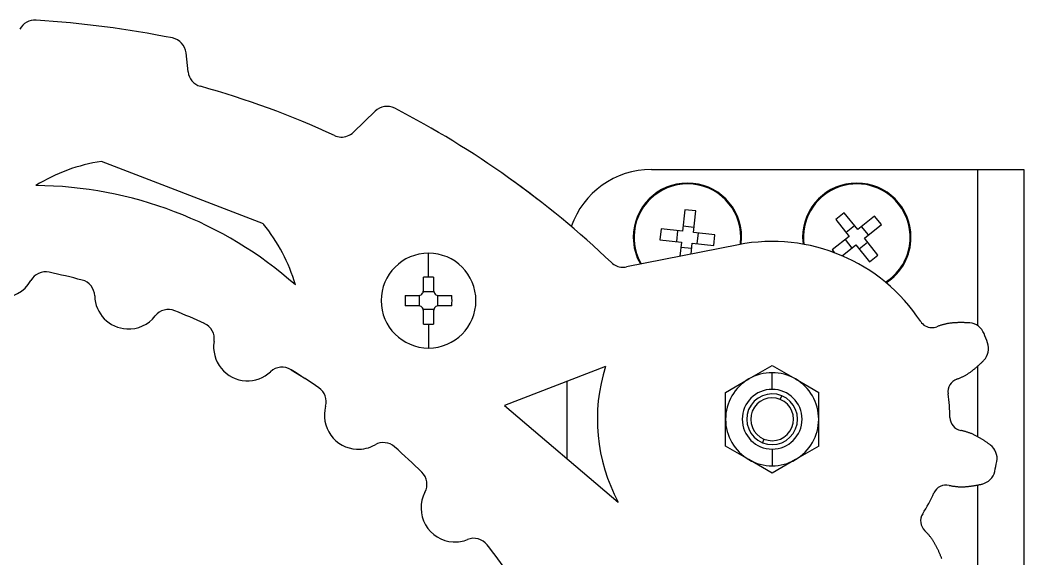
# Model space of a CAD drawing. Header units: millimetres. Extents: x 0 to 841, y 0 to 594.
# Drawn here: x 474.8 to 534.1, y 457.3 to 489.1 of the extents above; entities that cross this region are included whole.
import ezdxf

# ---------------------------------------------------------------- set-up
doc = ezdxf.new("R2010")
doc.units = ezdxf.units.MM

msp = doc.modelspace()

# ---------------------------------------------------------------- linework, layer by layer
at = {"color": 7, "linetype": 'Continuous', "lineweight": 25}
for p, q in [((484.746, 486.084), (484.624, 487.208)), ((495.79, 483.762), (494.506, 482.514)), ((489.195, 477.095), (479.641, 480.794)), ((512.105, 480.313), (531.369, 480.313)), ((531.369, 480.313), (534.105, 480.313)), ((534.105, 480.313), (534.105, 423.313)), ((505.473, 478.489), (505.426, 478.526)), ((514.09, 477.938), (513.953, 476.665)), ((514.726, 477.869), (514.09, 477.938)), ((514.589, 476.597), (514.726, 477.869)), ((523.491, 477.764), (522.99, 477.365)), ((522.99, 477.365), (523.787, 476.364)), ((524.288, 476.762), (523.491, 477.764)), ((525.29, 477.559), (524.288, 476.762)), ((525.688, 477.059), (525.29, 477.559)), ((512.68, 476.802), (512.612, 476.165)), ((513.953, 476.665), (512.68, 476.802)), ((513.656, 476.697), (513.588, 476.06)), ((514.621, 476.893), (513.985, 476.962)), ((524.102, 476.996), (523.602, 476.597)), ((524.92, 476.447), (524.522, 476.948)), ((524.687, 476.261), (525.688, 477.059)), ((512.612, 476.165), (513.885, 476.029)), ((513.885, 476.029), (513.795, 475.189)), ((515.862, 476.46), (514.589, 476.597)), ((514.818, 475.928), (514.886, 476.565)), ((515.794, 475.824), (515.862, 476.46)), ((517.411, 475.903), (517.437, 476.313)), ((521.037, 476.313), (521.063, 475.903)), ((523.787, 476.364), (522.786, 475.567)), ((523.554, 476.178), (523.952, 475.677)), ((524.372, 475.629), (524.873, 476.028)), ((525.484, 475.26), (524.687, 476.261)), ((517.242, 475.871), (510.628, 474.563)), ((513.853, 475.732), (514.489, 475.663)), ((514.452, 475.319), (514.521, 475.96)), ((514.521, 475.96), (515.794, 475.824)), ((517.359, 475.893), (517.369, 475.976)), ((522.786, 475.567), (522.923, 475.394)), ((523.371, 475.214), (524.186, 475.863)), ((524.186, 475.863), (524.983, 474.861)), ((498.947, 473.956), (498.947, 475.369)), ((524.983, 474.861), (525.484, 475.26)), ((498.647, 473.169), (498.647, 473.951)), ((499.247, 473.951), (499.247, 473.169)), ((498.639, 473.099), (499.255, 473.099)), ((497.565, 472.869), (498.347, 472.869)), ((498.417, 472.261), (498.417, 472.878)), ((499.477, 472.878), (499.477, 472.261)), ((499.547, 472.869), (500.329, 472.869)), ((498.347, 472.269), (497.565, 472.269)), ((499.255, 472.039), (498.639, 472.039)), ((498.647, 471.187), (498.647, 471.969)), ((499.247, 471.969), (499.247, 471.187)), ((500.329, 472.269), (499.547, 472.269)), ((498.947, 471.183), (498.947, 469.769)), ((529.01, 471.044), (528.972, 471.029)), ((529.048, 471.059), (529.01, 471.044)), ((529.087, 471.073), (529.048, 471.059)), ((529.125, 471.086), (529.087, 471.073)), ((529.164, 471.099), (529.125, 471.086)), ((529.203, 471.112), (529.164, 471.099)), ((529.242, 471.124), (529.203, 471.112)), ((529.281, 471.136), (529.242, 471.124)), ((529.321, 471.147), (529.281, 471.136)), ((529.36, 471.158), (529.321, 471.147)), ((529.4, 471.168), (529.36, 471.158)), ((529.439, 471.178), (529.4, 471.168)), ((529.479, 471.187), (529.439, 471.178)), ((529.519, 471.195), (529.479, 471.187)), ((529.559, 471.203), (529.519, 471.195)), ((529.599, 471.211), (529.559, 471.203)), ((529.64, 471.218), (529.599, 471.211)), ((529.68, 471.224), (529.64, 471.218)), ((529.721, 471.23), (529.68, 471.224)), ((529.761, 471.235), (529.721, 471.23)), ((529.802, 471.24), (529.761, 471.235)), ((529.842, 471.245), (529.802, 471.24)), ((529.883, 471.249), (529.842, 471.245)), ((529.924, 471.253), (529.883, 471.249)), ((529.964, 471.256), (529.924, 471.253)), ((530.005, 471.259), (529.964, 471.256)), ((530.046, 471.262), (530.005, 471.259)), ((530.087, 471.264), (530.046, 471.262)), ((530.128, 471.266), (530.087, 471.264)), ((530.169, 471.267), (530.128, 471.266)), ((530.21, 471.269), (530.169, 471.267)), ((530.25, 471.27), (530.21, 471.269)), ((530.291, 471.271), (530.25, 471.27)), ((530.332, 471.271), (530.291, 471.271)), ((530.373, 471.271), (530.332, 471.271)), ((530.414, 471.271), (530.373, 471.271)), ((530.455, 471.271), (530.414, 471.271)), ((530.496, 471.271), (530.455, 471.271)), ((530.536, 471.27), (530.496, 471.271)), ((530.577, 471.269), (530.536, 471.27)), ((530.618, 471.267), (530.577, 471.269)), ((530.659, 471.266), (530.618, 471.267)), ((530.7, 471.264), (530.659, 471.266)), ((530.741, 471.262), (530.7, 471.264)), ((530.781, 471.259), (530.741, 471.262)), ((530.822, 471.257), (530.781, 471.259)), ((530.863, 471.254), (530.822, 471.257)), ((530.904, 471.251), (530.863, 471.254)), ((531.566, 468.876), (531.596, 468.904)), ((531.596, 468.904), (531.625, 468.933)), ((531.625, 468.933), (531.654, 468.962)), ((531.654, 468.962), (531.682, 468.991)), ((531.682, 468.991), (531.711, 469.02)), ((531.711, 469.02), (531.739, 469.049)), ((509.399, 468.688), (503.435, 466.374)), ((517.862, 467.944), (519.237, 468.738)), ((519.237, 468.738), (520.612, 467.944)), ((519.237, 467.329), (519.237, 468.313)), ((530.874, 468.303), (530.908, 468.326)), ((530.908, 468.326), (530.942, 468.349)), ((530.942, 468.349), (530.975, 468.373)), ((530.975, 468.373), (531.008, 468.398)), ((531.008, 468.398), (531.04, 468.422)), ((531.04, 468.422), (531.073, 468.447)), ((531.073, 468.447), (531.105, 468.472)), ((531.105, 468.472), (531.137, 468.498)), ((531.137, 468.498), (531.169, 468.523)), ((531.169, 468.523), (531.201, 468.549)), ((531.201, 468.549), (531.232, 468.575)), ((531.232, 468.575), (531.263, 468.602)), ((531.263, 468.602), (531.295, 468.628)), ((531.295, 468.628), (531.325, 468.655)), ((531.325, 468.655), (531.356, 468.682)), ((531.356, 468.682), (531.387, 468.709)), ((531.387, 468.709), (531.417, 468.736)), ((531.417, 468.736), (531.447, 468.764)), ((531.447, 468.764), (531.477, 468.791)), ((531.477, 468.791), (531.507, 468.819)), ((531.507, 468.819), (531.537, 468.848)), ((531.537, 468.848), (531.566, 468.876)), ((507.105, 467.798), (507.105, 463.254)), ((516.487, 467.15), (517.862, 467.944)), ((520.612, 467.944), (521.987, 467.15)), ((530.147, 467.933), (530.186, 467.947)), ((530.186, 467.947), (530.224, 467.962)), ((530.224, 467.962), (530.262, 467.977)), ((530.262, 467.977), (530.3, 467.992)), ((530.3, 467.992), (530.337, 468.008)), ((530.337, 468.008), (530.375, 468.025)), ((530.375, 468.025), (530.412, 468.041)), ((530.412, 468.041), (530.449, 468.059)), ((530.449, 468.059), (530.486, 468.076)), ((530.486, 468.076), (530.523, 468.095)), ((530.523, 468.095), (530.559, 468.113)), ((530.559, 468.113), (530.595, 468.132)), ((530.595, 468.132), (530.631, 468.152)), ((530.631, 468.152), (530.667, 468.172)), ((530.667, 468.172), (530.702, 468.193)), ((530.702, 468.193), (530.737, 468.214)), ((530.737, 468.214), (530.772, 468.235)), ((530.772, 468.235), (530.806, 468.257)), ((530.806, 468.257), (530.841, 468.28)), ((530.841, 468.28), (530.874, 468.303)), ((516.487, 465.563), (516.487, 467.15)), ((521.987, 465.563), (521.987, 467.15)), ((519.72, 466.732), (519.81, 466.949)), ((503.435, 466.374), (510.15, 460.666)), ((516.487, 463.975), (516.487, 465.563)), ((521.987, 463.975), (521.987, 465.563)), ((530.422, 464.89), (530.382, 464.898)), ((530.462, 464.882), (530.422, 464.89)), ((530.502, 464.873), (530.462, 464.882)), ((530.542, 464.863), (530.502, 464.873)), ((530.581, 464.854), (530.542, 464.863)), ((530.621, 464.843), (530.581, 464.854)), ((530.661, 464.832), (530.621, 464.843)), ((530.7, 464.821), (530.661, 464.832)), ((530.739, 464.809), (530.7, 464.821)), ((530.778, 464.797), (530.739, 464.809)), ((530.817, 464.784), (530.778, 464.797)), ((530.856, 464.77), (530.817, 464.784)), ((530.894, 464.757), (530.856, 464.77)), ((530.932, 464.742), (530.894, 464.757)), ((518.754, 464.393), (518.664, 464.176)), ((530.97, 464.727), (530.932, 464.742)), ((531.008, 464.712), (530.97, 464.727)), ((531.046, 464.696), (531.008, 464.712)), ((531.083, 464.679), (531.046, 464.696)), ((531.12, 464.663), (531.083, 464.679)), ((531.157, 464.645), (531.12, 464.663)), ((531.194, 464.627), (531.157, 464.645)), ((531.231, 464.609), (531.194, 464.627)), ((531.267, 464.591), (531.231, 464.609)), ((531.304, 464.572), (531.267, 464.591)), ((531.34, 464.553), (531.304, 464.572)), ((531.376, 464.533), (531.34, 464.553)), ((531.411, 464.513), (531.376, 464.533)), ((531.447, 464.493), (531.411, 464.513)), ((531.482, 464.473), (531.447, 464.493)), ((531.518, 464.452), (531.482, 464.473)), ((531.553, 464.431), (531.518, 464.452)), ((531.588, 464.41), (531.553, 464.431)), ((531.623, 464.388), (531.588, 464.41)), ((531.657, 464.367), (531.623, 464.388)), ((531.692, 464.345), (531.657, 464.367)), ((531.726, 464.323), (531.692, 464.345)), ((531.76, 464.3), (531.726, 464.323)), ((531.794, 464.278), (531.76, 464.3)), ((531.828, 464.255), (531.794, 464.278)), ((531.862, 464.232), (531.828, 464.255)), ((531.896, 464.209), (531.862, 464.232)), ((531.929, 464.185), (531.896, 464.209)), ((531.962, 464.162), (531.929, 464.185)), ((531.996, 464.138), (531.962, 464.162)), ((517.862, 463.181), (516.487, 463.975)), ((519.237, 463.796), (519.237, 462.813)), ((521.987, 463.975), (520.612, 463.181)), ((532.029, 464.114), (531.996, 464.138)), ((532.061, 464.089), (532.029, 464.114)), ((532.094, 464.065), (532.061, 464.089)), ((532.127, 464.04), (532.094, 464.065)), ((519.237, 462.387), (517.862, 463.181)), ((520.612, 463.181), (519.237, 462.387)), ((529.697, 461.658), (529.737, 461.65)), ((529.737, 461.65), (529.777, 461.641)), ((529.777, 461.641), (529.817, 461.633)), ((529.817, 461.633), (529.857, 461.626)), ((529.857, 461.626), (529.897, 461.619)), ((529.897, 461.619), (529.938, 461.612)), ((529.938, 461.612), (529.978, 461.606)), ((529.978, 461.606), (530.019, 461.601)), ((530.019, 461.601), (530.06, 461.596)), ((530.06, 461.596), (530.1, 461.591)), ((530.1, 461.591), (530.141, 461.587)), ((530.141, 461.587), (530.182, 461.584)), ((530.182, 461.584), (530.222, 461.581)), ((530.222, 461.581), (530.263, 461.579)), ((530.263, 461.579), (530.304, 461.577)), ((530.304, 461.577), (530.345, 461.576)), ((530.345, 461.576), (530.386, 461.575)), ((530.386, 461.575), (530.427, 461.575)), ((530.427, 461.575), (530.468, 461.575)), ((530.468, 461.575), (530.508, 461.576)), ((530.508, 461.576), (530.549, 461.577)), ((530.549, 461.577), (530.59, 461.579)), ((530.59, 461.579), (530.631, 461.581)), ((530.631, 461.581), (530.672, 461.584)), ((530.672, 461.584), (530.713, 461.587)), ((530.713, 461.587), (530.753, 461.59)), ((530.753, 461.59), (530.794, 461.594)), ((530.794, 461.594), (530.835, 461.598)), ((530.835, 461.598), (530.875, 461.602)), ((530.875, 461.602), (530.916, 461.607)), ((530.916, 461.607), (530.957, 461.612)), ((530.957, 461.612), (530.997, 461.617)), ((530.997, 461.617), (531.038, 461.623)), ((531.038, 461.623), (531.078, 461.628)), ((531.078, 461.628), (531.119, 461.635)), ((531.119, 461.635), (531.159, 461.641)), ((531.159, 461.641), (531.199, 461.647)), ((531.199, 461.647), (531.24, 461.654)), ((531.24, 461.654), (531.28, 461.661)), ((531.28, 461.661), (531.32, 461.669)), ((531.32, 461.669), (531.36, 461.676)), ((531.36, 461.676), (531.4, 461.684)), ((531.4, 461.684), (531.44, 461.692)), ((531.44, 461.692), (531.48, 461.701)), ((531.48, 461.701), (531.52, 461.709)), ((531.52, 461.709), (531.56, 461.718)), ((531.56, 461.718), (531.6, 461.727)), ((531.6, 461.727), (531.64, 461.737)), ((528.283, 458.95), (528.254, 458.978)), ((528.312, 458.921), (528.283, 458.95)), ((528.341, 458.892), (528.312, 458.921)), ((528.369, 458.863), (528.341, 458.892)), ((528.397, 458.833), (528.369, 458.863)), ((528.425, 458.803), (528.397, 458.833)), ((528.452, 458.772), (528.425, 458.803)), ((528.479, 458.741), (528.452, 458.772)), ((528.506, 458.71), (528.479, 458.741)), ((528.532, 458.679), (528.506, 458.71)), ((528.558, 458.647), (528.532, 458.679)), ((528.583, 458.615), (528.558, 458.647)), ((528.608, 458.582), (528.583, 458.615)), ((528.632, 458.55), (528.608, 458.582)), ((528.656, 458.516), (528.632, 458.55)), ((528.68, 458.483), (528.656, 458.516)), ((528.703, 458.449), (528.68, 458.483)), ((528.725, 458.415), (528.703, 458.449)), ((528.747, 458.381), (528.725, 458.415)), ((528.769, 458.346), (528.747, 458.381)), ((528.791, 458.311), (528.769, 458.346)), ((528.812, 458.276), (528.791, 458.311)), ((528.832, 458.241), (528.812, 458.276)), ((528.852, 458.206), (528.832, 458.241)), ((528.872, 458.17), (528.852, 458.206)), ((528.892, 458.134), (528.872, 458.17)), ((528.911, 458.098), (528.892, 458.134)), ((528.93, 458.062), (528.911, 458.098)), ((528.949, 458.025), (528.93, 458.062)), ((528.968, 457.989), (528.949, 458.025)), ((528.986, 457.952), (528.968, 457.989)), ((529.004, 457.915), (528.986, 457.952)), ((529.021, 457.879), (529.004, 457.915)), ((529.039, 457.842), (529.021, 457.879)), ((529.056, 457.805), (529.039, 457.842)), ((529.073, 457.767), (529.056, 457.805)), ((529.09, 457.73), (529.073, 457.767)), ((529.106, 457.693), (529.09, 457.73)), ((529.122, 457.655), (529.106, 457.693)), ((529.138, 457.618), (529.122, 457.655)), ((529.154, 457.58), (529.138, 457.618)), ((529.17, 457.542), (529.154, 457.58)), ((529.185, 457.504), (529.17, 457.542)), ((529.2, 457.466), (529.185, 457.504)), ((529.215, 457.428), (529.2, 457.466)), ((529.229, 457.39), (529.215, 457.428)), ((529.243, 457.352), (529.229, 457.39)), ((529.258, 457.313), (529.243, 457.352))]:
    msp.add_line(p, q, dxfattribs=at)
at = {"color": 8, "linetype": 'Continuous', "lineweight": 25}
for p, q in [((531.369, 480.313), (531.369, 471.092)), ((511.087, 476.313), (511.037, 476.313)), ((517.387, 476.313), (517.437, 476.313)), ((521.087, 476.313), (521.037, 476.313)), ((527.387, 476.313), (527.437, 476.313)), ((531.369, 468.693), (531.369, 464.537)), ((531.369, 461.678), (531.369, 444.317))]:
    msp.add_line(p, q, dxfattribs=at)
at = {"color": 7, "linetype": 'Continuous', "lineweight": 25, "flags": 128}
for points in [[(505.426, 478.526), (504.422, 479.284), (503.668, 479.829)], [(490.83, 468.489), (491.593, 468.004), (491.656, 467.964)]]:
    msp.add_lwpolyline(points, dxfattribs=at)
at = {"color": 7, "linetype": 'Continuous', "lineweight": 25}
for centre, radius, start, end in [((475.709, 488.139), 1, 86.26044, 152.81534), ((471.709, 426.936), 62.334, 78.79276, 86.26044), ((483.63, 487.1), 1, 6.17447, 78.79285), ((485.74, 486.191), 1, 186.17455, 254.4457), ((471.344, 434.469), 52.688, 65.26325, 74.44582), ((496.487, 483.044), 1, 62.6521, 134.18168), ((471.355, 434.451), 55.708, 46.4387, 62.65236), ((493.809, 483.231), 1, 245.26291, 267.06049), ((493.809, 483.231), 1, 267.06049, 314.18171), ((481.181, 470.585), 10.325, 98.58156, 121.74693), ((512.105, 475.313), 5, 90, 160.9626), ((475.593, 455.978), 23.388, 48.5102, 89.61813), ((514.237, 476.313), 3.2, 0, 180), ((514.237, 476.313), 3.15, 353.87292, 173.87292), ((524.237, 476.313), 3.2, 0, 180), ((524.237, 476.313), 3.15, 38.51572, 187.64974), ((524.237, 476.313), 3.15, 302.46245, 38.51572), ((481.181, 470.585), 10.325, 16.3814, 39.08549), ((514.237, 476.313), 3.15, 173.87292, 210.01232), ((514.237, 476.313), 3.2, 180, 209.70748), ((519.237, 465.563), 10.5, 33.33095, 100.95087), ((524.237, 476.313), 3.2, 302.74982, 0), ((498.947, 472.569), 2.8, 90, 180), ((498.947, 472.569), 2.8, 0, 90), ((476.332, 473.266), 1, 77.9452, 150.65283), ((467.17, 430.36), 44.873, 75.39459, 77.9452), ((510.434, 475.544), 1, 226.43864, 267.06049), ((510.434, 475.544), 1, 267.06049, 281.19256), ((473.717, 474.736), 2, 267.06049, 330.65283), ((478.233, 472.816), 1, 1.53009, 75.39459), ((498.947, 464.261), 9.695, 89.99947, 91.77267), ((498.947, 464.261), 9.695, 88.2273, 90.00054), ((481.232, 472.896), 2, 181.53009, 267.06049), ((498.947, 472.569), 2.8, 180, 270), ((507.262, 472.569), 9.701, 178.22794, 181.77206), ((498.947, 472.569), 2.8, 270, 0), ((490.632, 472.569), 9.701, 358.22794, 1.77206), ((483.592, 471.044), 1, 68.01819, 141.88268), ((467.17, 430.36), 44.873, 65.60064, 68.01819), ((481.232, 472.896), 2, 267.06049, 321.88268), ((528.677, 471.771), 0.798, 213.33095, 267.06049), ((485.293, 470.315), 1, 350.71698, 65.60064), ((498.947, 480.878), 9.695, 268.22733, 270.00053), ((498.947, 480.877), 9.695, 269.99946, 271.7727), ((528.677, 471.771), 0.798, 267.06049, 291.71267), ((530.823, 470.254), 1, 22.04276, 85.39811), ((488.254, 469.831), 2, 170.71698, 267.06049), ((519.237, 465.563), 13.5, 19.53276, 22.04276), ((531.018, 469.742), 1, 316.17741, 19.53276), ((488.254, 469.831), 2, 267.06049, 313.0627), ((490.302, 467.639), 1, 58.17904, 133.0627), ((467.17, 430.36), 44.873, 55.67887, 58.17904), ((519.237, 465.563), 10.322, 162.37626, 208.31722), ((519.237, 465.563), 2.75, 90, 120), ((519.237, 465.563), 2.75, 60, 90), ((519.237, 465.563), 2.75, 120, 180), ((519.237, 465.563), 2.75, 0, 60), ((530.418, 467.183), 0.798, 109.86285, 188.24457), ((491.907, 466.595), 1, 344.50641, 55.67887), ((519.237, 465.563), 1.766, 90, 180), ((519.237, 465.563), 1.766, 0, 90), ((519.237, 465.563), 1.5, 67.55172, 247.55172), ((519.237, 465.563), 1.266, 67.55172, 247.55172), ((519.237, 465.563), 1.5, 247.55172, 67.55172), ((519.237, 465.563), 1.266, 247.55172, 67.55172), ((519.237, 465.563), 10.5, 0.60367, 8.24457), ((494.798, 465.793), 2, 164.50641, 267.06049), ((519.237, 465.563), 2.75, 180, 240), ((519.237, 465.563), 1.766, 180, 270), ((519.237, 465.563), 1.766, 270, 0), ((519.237, 465.563), 2.75, 300, 0), ((530.534, 465.682), 0.798, 180.60367, 258.9854), ((496.28, 463.185), 1, 48.43228, 119.60475), ((494.798, 465.793), 2, 267.06049, 299.60475), ((467.17, 430.36), 44.873, 45.62618, 48.43228), ((531.52, 463.245), 1, 349.31549, 52.67084), ((519.237, 465.563), 2.75, 240, 270), ((519.237, 465.563), 2.75, 270, 300), ((519.237, 465.563), 13.5, 346.80548, 349.31549), ((497.852, 461.72), 1, 332.08472, 45.62618), ((531.407, 462.709), 1, 283.45013, 346.80548), ((500.503, 460.316), 2, 152.08472, 267.06049), ((519.237, 465.563), 10.5, 327.8764, 335.5173), ((529.519, 460.88), 0.798, 77.13558, 155.5173), ((528.805, 459.555), 0.798, 147.8764, 226.25812), ((500.503, 460.316), 2, 267.06049, 291.80602), ((501.617, 457.531), 1, 38.26456, 111.80602), ((467.17, 430.36), 44.873, 32.89139, 38.26456)]:
    msp.add_arc(centre, radius, start, end, dxfattribs=at)
for points, knots in [([(498.347, 472.869), (498.386, 472.874), (498.464, 472.883), (498.564, 472.952), (498.633, 473.052), (498.642, 473.13), (498.647, 473.169)], [0, 0, 0, 0, 0.25069, 0.499769, 0.749079, 1, 1, 1, 1]), ([(499.247, 473.169), (499.252, 473.13), (499.261, 473.052), (499.33, 472.952), (499.429, 472.883), (499.508, 472.874), (499.547, 472.869)], [0, 0, 0, 0, 0.250684, 0.4997645, 0.7490787, 1, 1, 1, 1]), ([(498.647, 471.969), (498.642, 472.009), (498.633, 472.087), (498.564, 472.187), (498.464, 472.255), (498.386, 472.265), (498.347, 472.269)], [0, 0, 0, 0, 0.2506818, 0.4997659, 0.7490794, 1, 1, 1, 1]), ([(499.547, 472.269), (499.508, 472.265), (499.429, 472.256), (499.33, 472.187), (499.261, 472.087), (499.252, 472.009), (499.247, 471.969)], [0, 0, 0, 0, 0.250682, 0.499766, 0.74908, 1, 1, 1, 1])]:
    msp.add_open_spline(points, degree=3, knots=knots, dxfattribs=at)

doc.saveas('drawing.dxf')
